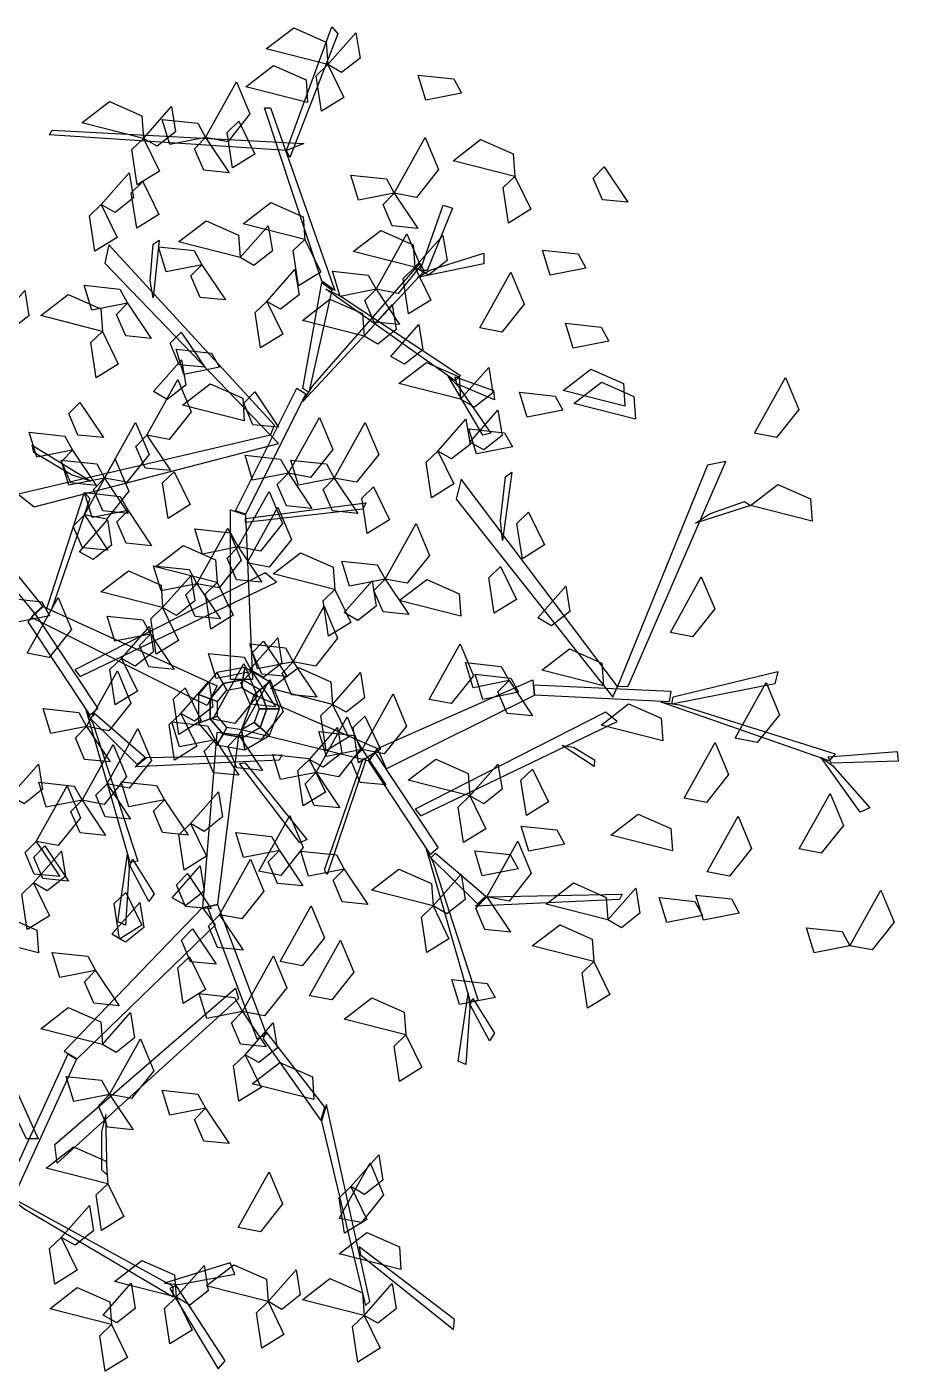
# Model space of a CAD drawing. Extents: x -1501 to 596, y -723 to -174.
# Drawn here: x -1253 to -897, y -723 to -174 of the extents above; entities that cross this region are included whole.
import ezdxf

# ---------------------------------------------------------------- set-up
doc = ezdxf.new("R2010")
doc.units = 0
doc.layers.get('0').update_dxf_attribs({"linetype": 'CONTINUOUS'})

msp = doc.modelspace()

# ---------------------------------------------------------------- linework, layer by layer
at = {"color": 0, "linetype": 'CONTINUOUS'}
for points in [[(-1129.72, -189.8, 487.76), (-1154.92, -183.39, 482.68), (-1143.67, -174.74, 480.48), (-1130.37, -180.59, 484.12)], [(-1146.55, -224.86, 576.62), (-1128.1, -174.39, 652.32), (-1125.63, -177.29, 647.97), (-1145.32, -227.76, 572.27)], [(-1129.72, -189.8, 487.76), (-1118.25, -176.8, 475.28), (-1116.59, -187.11, 476.17), (-1124.1, -193, 483.77)], [(-1137.99, -205.26, 569.11), (-1163.18, -198.85, 564.03), (-1151.93, -190.2, 561.82), (-1138.63, -196.06, 565.46)], [(-1129.72, -189.8, 462.56), (-1123.21, -203.19, 457.43), (-1132.29, -208.81, 475.7), (-1134.49, -194.36, 472.89)], [(-1179.66, -219.54, 452.48), (-1167.02, -196.83, 447.4), (-1161.54, -209.91, 445.2), (-1170.6, -221.27, 448.84)], [(-1075.1, -201.43, 574.15), (-1089.71, -204.3, 569.01), (-1092.82, -194.07, 587.29), (-1078.29, -195.65, 584.48)], [(-1205.02, -219.92, 487.76), (-1230.22, -213.51, 482.68), (-1218.97, -204.86, 480.48), (-1205.67, -210.72, 484.12)], [(-1205.02, -219.92, 487.76), (-1193.56, -206.92, 475.28), (-1191.89, -217.23, 476.17), (-1199.4, -223.13, 483.77)], [(-1132.2, -278.23, 496.57), (-1155.58, -207.46, 602.73), (-1153.12, -207.46, 602.73), (-1126.86, -282, 490.91)], [(-1179.66, -219.54, 386.96), (-1194.27, -222.42, 381.83), (-1197.38, -212.19, 400.1), (-1182.86, -213.76, 397.29)], [(-1166.13, -212.91, 518.71), (-1159.61, -226.3, 513.57), (-1168.7, -231.92, 531.85), (-1170.9, -217.48, 529.04)], [(-1146.55, -224.86, 576.62), (-1243.48, -218.48, 627.01), (-1242.38, -216.58, 628.66), (-1139.56, -222.04, 576.68)], [(-1205.02, -219.92, 487.76), (-1198.51, -233.31, 482.63), (-1207.59, -238.93, 500.9), (-1209.79, -224.49, 498.09)], [(-1179.66, -219.54, 427.28), (-1170.03, -233.95, 414.8), (-1180.43, -232.92, 415.69), (-1184.2, -224.15, 423.29)], [(-1102.63, -242.26, 427.28), (-1089.99, -219.54, 422.2), (-1084.51, -232.63, 420), (-1093.57, -243.99, 423.64)], [(-1053.39, -235.45, 569.11), (-1078.58, -229.04, 564.03), (-1067.34, -220.39, 561.82), (-1054.04, -226.24, 565.46)], [(-1222.28, -246.93, 603.13), (-1210.81, -233.93, 590.65), (-1209.15, -244.24, 591.55), (-1216.66, -250.14, 599.14)], [(-1102.63, -242.26, 427.28), (-1117.24, -245.13, 422.15), (-1120.35, -234.91, 440.42), (-1105.83, -236.48, 437.61)], [(-1053.39, -235.45, 594.31), (-1046.87, -248.84, 589.17), (-1055.96, -254.46, 607.45), (-1058.16, -240.01, 604.64)], [(-1016.83, -231.55, 483.43), (-1007.2, -245.96, 470.95), (-1017.6, -244.93, 471.84), (-1021.37, -236.16, 479.43)], [(-1205.24, -237.55, 567.85), (-1198.73, -250.93, 562.72), (-1207.81, -256.56, 580.99), (-1210.01, -242.11, 578.18)], [(-1139.1, -261.15, 578.48), (-1164.3, -254.75, 573.4), (-1153.05, -246.09, 571.2), (-1139.75, -251.95, 574.84)], [(-1102.63, -242.26, 427.28), (-1093, -256.67, 414.8), (-1103.4, -255.64, 415.69), (-1107.17, -246.87, 423.29)], [(-1222.28, -246.93, 542.65), (-1215.76, -260.32, 537.52), (-1224.85, -265.94, 555.79), (-1227.05, -251.49, 552.98)], [(-1092, -273.88, 453.98), (-1082.56, -247.22, 523.25), (-1078.87, -248.45, 520.06), (-1089.13, -273.88, 453.98)], [(-1165.52, -268.56, 487.76), (-1190.71, -262.15, 482.68), (-1179.47, -253.5, 480.48), (-1166.17, -259.35, 484.12)], [(-1165.52, -268.56, 563.36), (-1154.05, -255.56, 550.88), (-1152.39, -265.87, 551.77), (-1159.9, -271.76, 559.37)], [(-1094.17, -272.51, 512.96), (-1119.36, -266.1, 507.88), (-1108.12, -257.45, 505.68), (-1094.82, -263.31, 509.32)], [(-1202.34, -278.11, 452.7), (-1201.11, -263.08, 479.57), (-1198.65, -261.5, 482.4), (-1201.11, -284.97, 440.45)], [(-1139.1, -261.15, 512.96), (-1132.59, -274.54, 507.83), (-1141.67, -280.16, 526.1), (-1143.87, -265.72, 523.29)], [(-1110.04, -281.51, 427.28), (-1097.4, -258.8, 422.2), (-1091.92, -271.88, 420), (-1100.98, -283.24, 423.64)], [(-1094.17, -272.51, 487.76), (-1082.7, -259.51, 475.28), (-1081.04, -269.82, 476.17), (-1088.55, -275.71, 483.77)], [(-1151.48, -336.98, 388.35), (-1219.16, -263.39, 465.63), (-1220.8, -270.79, 457.87), (-1153.12, -341.01, 384.11)], [(-1181.16, -271.46, 623.39), (-1195.77, -274.33, 618.25), (-1198.88, -264.11, 636.53), (-1184.35, -265.68, 633.72)], [(-1088.05, -273.66, 453.31), (-1066.08, -266.72, 445.95), (-1066.08, -271.09, 441.36), (-1093.06, -276.73, 453.43)], [(-1024.33, -272.85, 508.63), (-1038.94, -275.72, 503.49), (-1042.05, -265.5, 521.77), (-1027.52, -267.07, 518.96)], [(-1181.16, -271.46, 623.39), (-1171.53, -285.87, 610.91), (-1181.92, -284.84, 611.8), (-1185.7, -276.07, 619.4)], [(-1154.63, -286.43, 648.49), (-1143.16, -273.43, 636.01), (-1141.5, -283.75, 636.91), (-1149.01, -289.64, 644.5)], [(-1135.89, -320.85, 405.29), (-1092, -270.79, 457.87), (-1090.36, -274.15, 454.34), (-1139.99, -327.24, 398.58)], [(-1110.04, -281.51, 386.96), (-1124.65, -284.39, 381.83), (-1127.76, -274.16, 400.1), (-1113.23, -275.74, 397.29)], [(-1094.17, -272.51, 553.28), (-1087.65, -285.9, 548.15), (-1096.74, -291.52, 566.42), (-1098.94, -277.07, 563.61)], [(-1139.99, -321.96, 404.38), (-1132.2, -278.67, 497.12), (-1128.1, -281.73, 490.57), (-1137.53, -323.61, 400.85)], [(-1067.69, -297.22, 559.03), (-1055.05, -274.51, 553.95), (-1049.57, -287.59, 551.74), (-1058.63, -298.95, 555.38)], [(-1265.02, -294.98, 578.48), (-1253.55, -281.98, 566), (-1251.89, -292.29, 566.89), (-1259.4, -298.18, 574.49)], [(-1221.81, -298.68, 578.48), (-1247, -292.27, 573.4), (-1235.76, -283.62, 571.2), (-1222.46, -289.48, 574.84)], [(-1211.51, -287.19, 427.28), (-1226.12, -290.06, 422.15), (-1229.23, -279.84, 440.42), (-1214.71, -281.41, 437.61)], [(-1124.67, -284.19, 496.57), (-1075.52, -316.66, 566.8), (-1077.66, -318.92, 562.08), (-1130.56, -281.5, 487.61)], [(-1110.04, -281.51, 427.28), (-1100.41, -295.93, 414.8), (-1110.81, -294.89, 415.69), (-1114.58, -286.13, 423.29)], [(-1211.51, -287.19, 427.28), (-1201.88, -301.6, 414.8), (-1212.28, -300.57, 415.69), (-1216.05, -291.8, 423.29)], [(-1154.63, -286.43, 648.49), (-1148.11, -299.82, 643.36), (-1157.2, -305.44, 661.63), (-1159.4, -291, 658.82)], [(-1114.91, -300.65, 487.76), (-1140.1, -294.25, 482.68), (-1128.86, -285.6, 480.48), (-1115.56, -291.45, 484.12)], [(-1114.91, -300.65, 512.96), (-1103.44, -287.66, 500.48), (-1101.78, -297.97, 501.37), (-1109.29, -303.86, 508.97)], [(-1104.02, -308.9, 542.65), (-1092.55, -295.9, 530.17), (-1090.89, -306.21, 531.07), (-1098.4, -312.11, 538.66)], [(-1014.94, -302.72, 483.43), (-1029.55, -305.59, 478.29), (-1032.67, -295.37, 496.57), (-1018.14, -296.94, 493.76)], [(-1221.81, -298.68, 578.48), (-1215.3, -312.07, 573.35), (-1224.38, -317.69, 591.62), (-1226.58, -303.25, 588.81)], [(-1189.65, -298.95, 483.43), (-1180.03, -313.36, 470.95), (-1190.42, -312.33, 471.84), (-1194.19, -303.56, 479.43)], [(-1173.98, -313.36, 518), (-1188.59, -316.24, 512.87), (-1191.71, -306.01, 531.14), (-1177.18, -307.59, 528.33)], [(-1200.91, -323.28, 285.65), (-1189.44, -310.29, 273.17), (-1187.78, -320.6, 274.06), (-1195.29, -326.49, 281.65)], [(-1075.51, -326.39, 651.84), (-1100.7, -319.99, 646.76), (-1089.45, -311.34, 644.56), (-1076.15, -317.19, 648.2)], [(-1076.44, -320.99, 561.27), (-1063.15, -340.22, 556.86), (-1066.47, -341.09, 550.73), (-1080.6, -316.9, 560.2)], [(-1077.77, -317.25, 561.84), (-1062.02, -322.87, 639.1), (-1061.7, -326.61, 635.53), (-1077.04, -320.03, 561.84)], [(-1075.51, -326.39, 651.84), (-1064.04, -313.4, 639.36), (-1062.38, -323.71, 640.25), (-1069.89, -329.6, 647.85)], [(-1008.37, -329.2, 543.91), (-1033.56, -322.8, 538.83), (-1022.32, -314.14, 536.62), (-1009.02, -320, 540.26)], [(-955.49, -340.26, 606.74), (-942.85, -317.55, 601.66), (-937.37, -330.63, 599.45), (-946.43, -341.99, 603.09)], [(-1203.63, -341.08, 623.39), (-1190.99, -318.37, 618.31), (-1185.5, -331.46, 616.1), (-1194.56, -342.81, 619.75)], [(-1163.85, -335.16, 569.11), (-1189.05, -328.76, 564.03), (-1177.8, -320.1, 561.82), (-1164.5, -325.96, 565.46)], [(-1167.47, -371.93, 351.64), (-1142.45, -321.86, 404.23), (-1138.76, -324.21, 401.76), (-1163.37, -373.27, 350.23)], [(-1159.53, -323.39, 483.43), (-1149.9, -337.8, 470.95), (-1160.3, -336.77, 471.84), (-1164.07, -328, 479.43)], [(-1033.71, -330.87, 508.63), (-1048.32, -333.74, 503.49), (-1051.43, -323.52, 521.77), (-1036.9, -325.09, 518.96)], [(-1004.06, -334.48, 563.36), (-1029.25, -328.07, 558.28), (-1018, -319.42, 556.08), (-1004.7, -325.28, 559.72)], [(-1231.03, -327.65, 355.89), (-1221.4, -342.06, 343.41), (-1231.8, -341.03, 344.3), (-1235.57, -332.26, 351.9)], [(-1145.84, -356.57, 427.28), (-1133.2, -333.86, 422.2), (-1127.72, -346.94, 420), (-1136.78, -358.3, 423.64)], [(-1084.79, -347.56, 512.96), (-1073.32, -334.57, 500.48), (-1071.66, -344.88, 501.37), (-1079.17, -350.77, 508.97)], [(-1071.7, -343.86, 462.56), (-1060.24, -330.86, 450.08), (-1058.57, -341.18, 450.97), (-1066.08, -347.07, 458.57)], [(-1233.98, -347.19, 492.8), (-1248.59, -350.06, 487.67), (-1251.7, -339.84, 505.94), (-1237.17, -341.41, 503.13)], [(-1220.89, -358.55, 452.48), (-1208.25, -335.83, 447.4), (-1202.77, -348.92, 445.2), (-1211.83, -360.27, 448.84)], [(-1127.08, -358.55, 452.48), (-1114.44, -335.83, 447.4), (-1108.95, -348.92, 445.2), (-1118.01, -360.27, 448.84)], [(-1054.36, -345.86, 483.43), (-1068.97, -348.73, 478.29), (-1072.08, -338.51, 496.57), (-1057.55, -340.08, 493.76)], [(-1153.12, -341.01, 384.11), (-1256.2, -365.14, 441.06), (-1249.62, -370.26, 435.34), (-1149.86, -344.47, 380.99)], [(-1234.38, -357.25, 432.16), (-1249.85, -348.14, 454.7), (-1250.44, -345.09, 457.07), (-1226.52, -359.8, 421.88)], [(-1203.63, -341.08, 623.39), (-1194, -355.5, 610.91), (-1204.39, -354.46, 611.8), (-1208.16, -345.7, 619.4)], [(-1233.98, -347.19, 452.48), (-1224.35, -361.6, 440), (-1234.74, -360.57, 440.89), (-1238.52, -351.8, 448.49)], [(-1229.18, -373.6, 572.27), (-1216.54, -350.88, 567.19), (-1211.05, -363.97, 564.98), (-1220.12, -375.33, 568.63)], [(-1145.84, -356.57, 502.88), (-1160.45, -359.44, 497.75), (-1163.56, -349.22, 516.02), (-1149.03, -350.79, 513.21)], [(-1084.79, -347.56, 512.96), (-1078.27, -360.95, 507.83), (-1087.36, -366.58, 526.1), (-1089.56, -352.13, 523.29)], [(-1220.89, -358.55, 452.48), (-1235.5, -361.42, 447.35), (-1238.61, -351.19, 465.62), (-1224.09, -352.77, 462.81)], [(-1192.44, -355.99, 651.84), (-1185.92, -369.38, 646.71), (-1195.01, -375, 664.98), (-1197.21, -360.56, 662.17)], [(-1145.84, -356.57, 427.28), (-1136.21, -370.98, 414.8), (-1146.6, -369.95, 415.69), (-1150.38, -361.18, 423.29)], [(-1127.08, -358.55, 427.28), (-1141.69, -361.42, 422.15), (-1144.8, -351.19, 440.42), (-1130.27, -352.77, 437.61)], [(-1059.18, -375.82, 611.89), (-1057.11, -357.99, 634.44), (-1054.56, -356.22, 636.81), (-1058.34, -384.04, 601.61)], [(-1007.12, -443.45, 568.08), (-967.19, -351.79, 645.37), (-974.61, -353.28, 637.61), (-1011.48, -443.58, 563.85)], [(-1220.89, -358.55, 427.28), (-1211.26, -372.96, 414.8), (-1221.66, -371.93, 415.69), (-1225.43, -363.16, 423.29)], [(-1127.08, -358.55, 427.28), (-1117.45, -372.96, 414.8), (-1127.84, -371.93, 415.69), (-1131.61, -363.16, 423.29)], [(-1011.48, -443.58, 563.85), (-1075.22, -359.05, 620.79), (-1077.25, -367.14, 615.07), (-1013.33, -447.96, 560.73)], [(-931.97, -376.19, 667.22), (-957.16, -369.79, 662.14), (-945.92, -361.14, 659.93), (-932.62, -366.99, 663.57)], [(-1249.44, -413.88, 258.9), (-1287.79, -366.73, 297.65), (-1283.81, -364.59, 295.83), (-1246.27, -410.87, 257.86)], [(-1244.47, -411.77, 255.74), (-1229.07, -364.44, 263.51), (-1226.92, -366.9, 260.33), (-1242.67, -412.68, 253.63)], [(-1211.35, -371.79, 250.37), (-1225.96, -374.67, 245.23), (-1229.07, -364.44, 263.51), (-1214.54, -366.02, 260.7)], [(-1166.33, -386.69, 518), (-1153.69, -363.98, 512.92), (-1148.21, -377.06, 510.72), (-1157.27, -388.42, 514.36)], [(-1111.06, -362.19, 651.84), (-1104.54, -375.58, 646.71), (-1113.63, -381.21, 664.98), (-1115.83, -366.76, 662.17)], [(-1211.35, -371.79, 250.37), (-1201.72, -386.21, 237.89), (-1212.11, -385.17, 238.78), (-1215.89, -376.41, 246.37)], [(-1169.52, -440.85, 248.86), (-1169.52, -371.53, 352.84), (-1163.37, -373.56, 349.8), (-1160.5, -440.85, 248.86)], [(-1163.37, -375.01, 347.62), (-1114.15, -368.63, 357.19), (-1115.38, -371.24, 353.28), (-1163.37, -376.75, 345.01)], [(-1162.73, -393.2, 517.55), (-1150.09, -370.49, 512.47), (-1144.6, -383.57, 510.26), (-1153.67, -394.93, 513.91)], [(-1047.71, -372.48, 569.11), (-1041.2, -385.86, 563.97), (-1050.28, -391.49, 582.25), (-1052.48, -377.04, 579.44)], [(-973.85, -373.13, 632.44), (-959.61, -368.18, 659.31), (-957.16, -369.79, 662.14), (-979.62, -377.02, 620.19)], [(-1229.18, -373.6, 587.39), (-1219.55, -388.01, 574.91), (-1229.94, -386.98, 575.8), (-1233.72, -378.21, 583.39)], [(-1231.22, -388.61, 651.84), (-1219.75, -375.62, 639.36), (-1218.09, -385.93, 640.25), (-1225.6, -391.82, 647.85)], [(-1106.34, -399.78, 452.48), (-1093.7, -377.06, 447.4), (-1088.21, -390.15, 445.2), (-1097.28, -401.51, 448.84)], [(-1166.33, -386.69, 346.64), (-1180.94, -389.56, 341.51), (-1184.05, -379.34, 359.78), (-1169.53, -380.91, 356.97)], [(-1183.2, -401.67, 225.17), (-1170.56, -378.95, 220.09), (-1165.08, -392.04, 217.88), (-1174.14, -403.4, 221.53)], [(-1174.93, -401.2, 651.84), (-1200.12, -394.8, 646.76), (-1188.88, -386.15, 644.56), (-1175.58, -392, 648.2)], [(-1166.33, -386.69, 346.64), (-1156.7, -401.1, 334.16), (-1167.1, -400.07, 335.05), (-1170.87, -391.3, 342.65)], [(-1126.9, -404.1, 582.35), (-1152.09, -397.69, 577.27), (-1140.84, -389.04, 575.06), (-1127.55, -394.89, 578.71)], [(-1183.2, -401.67, 225.17), (-1197.81, -404.54, 220.03), (-1200.92, -394.32, 238.31), (-1186.4, -395.89, 235.5)], [(-1106.34, -399.78, 321.44), (-1120.95, -402.65, 316.31), (-1124.06, -392.43, 334.58), (-1109.53, -394, 331.77)], [(-1059.25, -394.72, 582.35), (-1052.73, -408.1, 577.21), (-1061.82, -413.73, 595.49), (-1064.02, -399.28, 592.68)], [(-1230.83, -439.6, 307.92), (-1150.65, -401.06, 411.15), (-1155.29, -397.21, 400.78), (-1233.06, -436.82, 302.27)], [(-1197.21, -411.43, 310.85), (-1222.4, -405.02, 305.77), (-1211.15, -396.37, 303.56), (-1197.86, -402.22, 307.21)], [(-1197.21, -411.43, 310.85), (-1185.74, -398.43, 298.37), (-1184.08, -408.74, 299.26), (-1191.59, -414.63, 306.85)], [(-1123.1, -413.48, 543.91), (-1111.63, -400.48, 531.43), (-1109.97, -410.8, 532.32), (-1117.48, -416.69, 539.91)], [(-1106.34, -399.78, 402.08), (-1096.71, -414.19, 389.6), (-1107.1, -413.16, 390.49), (-1110.88, -404.39, 398.09)], [(-1075.41, -414.97, 487.76), (-1100.6, -408.56, 482.68), (-1089.35, -399.91, 480.48), (-1076.06, -405.76, 484.12)], [(-989.82, -421.57, 623.39), (-977.18, -398.86, 618.31), (-971.7, -411.94, 616.1), (-980.76, -423.3, 619.75)], [(-1183.2, -401.67, 250.37), (-1173.57, -416.08, 237.89), (-1183.97, -415.05, 238.78), (-1187.74, -406.28, 246.37)], [(-1174.93, -401.2, 651.84), (-1168.41, -414.59, 646.71), (-1177.5, -420.21, 664.98), (-1179.7, -405.77, 662.17)], [(-1126.9, -404.1, 531.95), (-1120.38, -417.49, 526.81), (-1129.47, -423.11, 545.09), (-1131.66, -408.66, 542.28)], [(-1044.01, -415.68, 569.11), (-1032.54, -402.68, 556.63), (-1030.88, -413, 557.52), (-1038.39, -418.89, 565.11)], [(-1243.36, -414.84, 402.08), (-1257.97, -417.71, 396.95), (-1261.08, -407.49, 415.22), (-1246.55, -409.06, 412.41)], [(-1252.58, -430.06, 225.17), (-1239.94, -407.35, 220.09), (-1234.46, -420.43, 217.88), (-1243.52, -431.79, 221.53)], [(-1179, -451.39, 175.63), (-1250.83, -415.47, 259.98), (-1245.97, -411.02, 257.51), (-1174.96, -443.32, 175.63)], [(-1197.21, -411.43, 310.85), (-1190.69, -424.81, 305.71), (-1199.78, -430.44, 323.99), (-1201.98, -415.99, 321.18)], [(-1143.86, -433.6, 427.28), (-1131.22, -410.89, 422.2), (-1125.74, -423.97, 420), (-1134.8, -435.33, 423.64)], [(-1249.44, -413.88, 258.9), (-1223.63, -452.65, 329.13), (-1226.81, -455.28, 325.83), (-1252.06, -417.2, 257.02)], [(-1202.13, -422.24, 452.48), (-1216.74, -425.12, 447.35), (-1219.85, -414.89, 465.62), (-1205.32, -416.47, 462.81)], [(-1214, -432.17, 310.85), (-1202.53, -419.17, 298.37), (-1200.87, -429.48, 299.26), (-1208.38, -435.37, 306.85)], [(-1202.13, -422.24, 427.28), (-1192.5, -436.66, 414.8), (-1202.89, -435.62, 415.69), (-1206.67, -426.86, 423.29)], [(-1161.6, -436.76, 651.84), (-1150.13, -423.76, 639.36), (-1148.47, -434.07, 640.25), (-1155.98, -439.96, 647.85)], [(-1143.86, -433.6, 346.64), (-1158.47, -436.47, 341.51), (-1161.58, -426.25, 359.78), (-1147.06, -427.82, 356.97)], [(-1155.98, -425.18, 355.89), (-1146.35, -439.59, 343.41), (-1156.74, -438.56, 344.3), (-1160.52, -429.79, 351.9)], [(-1088.36, -448.9, 508.63), (-1075.72, -426.19, 503.55), (-1070.23, -439.28, 501.34), (-1079.29, -450.63, 504.98)], [(-1214, -432.17, 310.85), (-1207.48, -445.55, 305.71), (-1216.57, -451.18, 323.99), (-1218.76, -436.73, 321.18)], [(-1160.74, -437.47, 250.37), (-1175.35, -440.34, 245.23), (-1178.46, -430.12, 263.51), (-1163.93, -431.69, 260.7)], [(-1017.14, -443.36, 487.76), (-1042.33, -436.96, 482.68), (-1031.09, -428.3, 480.48), (-1017.79, -434.16, 484.12)], [(-1228.3, -460.02, 452.48), (-1215.66, -437.31, 447.4), (-1210.18, -450.39, 445.2), (-1219.24, -461.75, 448.84)], [(-1172.53, -442.36, 72), (-1175.07, -437.96), (-1182.57, -446.89), (-1177.8, -448.63, 72)], [(-1176.72, -457.03, 355.89), (-1164.08, -434.31, 350.81), (-1158.59, -447.4, 348.61), (-1167.65, -458.75, 352.25)], [(-1164.47, -440.93, 72), (-1163.59, -435.93), (-1175.07, -437.96), (-1172.53, -442.36, 72)], [(-1160.74, -437.47, 250.37), (-1151.11, -451.88, 237.89), (-1161.5, -450.85, 238.78), (-1165.28, -442.08, 246.37)], [(-1157.38, -445.03, 72), (-1153.49, -441.76), (-1163.59, -435.93), (-1164.47, -440.93, 72)], [(-1127.83, -450.93, 310.85), (-1153.02, -444.52, 305.77), (-1141.78, -435.87, 303.56), (-1128.48, -441.73, 307.21)], [(-1143.86, -433.6, 427.28), (-1134.23, -448.01, 414.8), (-1144.63, -446.98, 415.69), (-1148.4, -438.21, 423.29)], [(-1127.83, -450.93, 310.85), (-1116.36, -437.93, 298.37), (-1114.7, -448.25, 299.26), (-1122.21, -454.14, 306.85)], [(-1055.73, -441.26, 452.48), (-1070.34, -444.13, 447.35), (-1073.45, -433.91, 465.62), (-1058.92, -435.48, 462.81)], [(-1051.79, -446.02, 623.39), (-1066.4, -448.89, 618.25), (-1069.51, -438.67, 636.53), (-1054.98, -440.24, 633.72)], [(-988.74, -447.88, 584.11), (-946, -437.5, 676.85), (-947.14, -442.49, 670.3), (-989.25, -450.8, 580.59)], [(-1188.01, -444.16, 651.84), (-1181.5, -457.55, 646.71), (-1190.58, -463.17, 664.98), (-1192.78, -448.73, 662.17)], [(-1189.8, -454.63, 285.65), (-1178.33, -441.64, 273.17), (-1176.67, -451.95, 274.06), (-1184.18, -457.84, 281.65)], [(-1170.93, -445.13, 288), (-1172.53, -442.36, 72), (-1177.8, -448.63, 72), (-1174.79, -449.72, 288)], [(-1165.03, -444.09, 288), (-1164.47, -440.93, 72), (-1172.53, -442.36, 72), (-1170.93, -445.13, 288)], [(-1166.07, -463.5, 225.14), (-1153.43, -440.79, 220.06), (-1147.95, -453.87, 217.85), (-1157.01, -465.23, 221.5)], [(-1159.84, -447.09, 288), (-1157.38, -445.03, 72), (-1164.47, -440.93, 72), (-1165.03, -444.09, 288)], [(-1154.58, -452.72, 72), (-1149.51, -452.72), (-1153.49, -441.76), (-1157.38, -445.03, 72)], [(-1109.42, -468.94, 428.59), (-1046.02, -440.91, 532.58), (-1045.39, -447.36, 529.53), (-1105.77, -477.2, 428.59)], [(-1055.73, -441.26, 502.88), (-1046.1, -455.67, 490.4), (-1056.49, -454.64, 491.29), (-1060.26, -445.87, 498.89)], [(-1045.55, -442.95, 531.38), (-989.65, -445.59, 583.96), (-990.3, -449.92, 581.49), (-1045.12, -447.24, 529.97)], [(-963.4, -464.78, 623.39), (-950.76, -442.07, 618.31), (-945.28, -455.15, 616.1), (-954.34, -466.51, 619.75)], [(-1177.8, -448.63, 72), (-1182.57, -446.89), (-1182.57, -458.55), (-1177.8, -456.81, 72)], [(-1174.79, -449.72, 288), (-1177.8, -448.63, 72), (-1177.8, -456.81, 72), (-1174.79, -455.72, 288)], [(-1159.84, -447.09, 288), (-1109.42, -468.94, 428.59), (-1113.23, -473.99, 424.86), (-1165.03, -461.35, 288)], [(-1157.79, -452.72, 288), (-1154.58, -452.72, 72), (-1157.38, -445.03, 72), (-1159.84, -447.09, 288)], [(-1115.72, -469.4, 346.64), (-1103.08, -446.69, 341.56), (-1097.59, -459.77, 339.36), (-1106.66, -471.13, 343)], [(-1228.3, -460.02, 321.44), (-1242.91, -462.89, 316.31), (-1246.02, -452.67, 334.58), (-1231.49, -454.24, 331.77)], [(-1225.56, -458.97, 330.55), (-1207.38, -515, 400.78), (-1210.46, -515.44, 396.06), (-1228.48, -453.19, 321.59)], [(-1224.74, -454.85, 329.24), (-1204.28, -472.42, 435.63), (-1207.61, -475.43, 428.11), (-1226.63, -456.7, 325.19)], [(-1189.8, -454.63, 310.85), (-1183.28, -468.02, 305.71), (-1192.37, -473.65, 323.99), (-1194.57, -459.2, 321.18)], [(-1159.84, -458.35, 288), (-1157.38, -460.41, 72), (-1154.58, -452.72, 72), (-1157.79, -452.72, 288)], [(-1157.38, -460.41, 72), (-1153.49, -463.67), (-1149.51, -452.72), (-1154.58, -452.72, 72)], [(-1127.83, -450.93, 310.85), (-1121.32, -464.32, 305.71), (-1130.4, -469.94, 323.99), (-1132.6, -455.5, 321.18)], [(-1091.81, -496.47, 476.3), (-1011.62, -457.93, 579.53), (-1016.26, -454.08, 569.16), (-1094.04, -493.69, 470.65)], [(-992.95, -465.83, 578.48), (-1018.14, -459.42, 573.4), (-1006.89, -450.77, 571.2), (-993.59, -456.63, 574.84)], [(-986.07, -451.18, 585.02), (-922.53, -471.08, 637.61), (-924.94, -473.94, 634.08), (-993.57, -450.01, 578.32)], [(-1228.3, -460.02, 402.08), (-1218.67, -474.43, 389.6), (-1229.06, -473.4, 390.49), (-1232.84, -464.63, 398.09)], [(-1219.92, -483.44, 355.89), (-1207.28, -460.73, 350.81), (-1201.8, -473.81, 348.61), (-1210.86, -485.17, 352.25)], [(-1175.71, -465.45, 427.28), (-1190.32, -468.32, 422.15), (-1193.43, -458.1, 440.42), (-1178.91, -459.67, 437.61)], [(-1177.8, -456.81, 72), (-1182.57, -458.55), (-1175.07, -467.48), (-1172.53, -463.08, 72)], [(-1174.79, -455.72, 288), (-1177.8, -456.81, 72), (-1172.53, -463.08, 72), (-1170.93, -460.31, 288)], [(-1170.93, -460.31, 288), (-1172.53, -463.08, 72), (-1164.47, -464.5, 72), (-1165.03, -461.35, 288)], [(-1165.03, -461.35, 288), (-1164.47, -464.5, 72), (-1157.38, -460.41, 72), (-1159.84, -458.35, 288)], [(-1164.47, -464.5, 72), (-1163.59, -469.5), (-1153.49, -463.67), (-1157.38, -460.41, 72)], [(-1137.21, -473.4, 285.65), (-1125.75, -460.4, 273.17), (-1124.08, -470.71, 274.06), (-1131.59, -476.6, 281.65)], [(-1134.48, -478.78, 427.28), (-1121.84, -456.07, 422.2), (-1116.36, -469.16, 420), (-1125.42, -480.51, 423.64)], [(-1114.68, -455.77, 603.23), (-1108.16, -469.16, 598.09), (-1117.25, -474.79, 616.37), (-1119.44, -460.34, 613.56)], [(-1175.03, -462.47, 225.61), (-1180.89, -533.83, 326.06), (-1174.61, -532.45, 322.79), (-1166.07, -463.5, 225.14)], [(-1175.71, -465.45, 427.28), (-1166.08, -479.86, 414.8), (-1176.48, -478.83, 415.69), (-1180.25, -470.06, 423.29)], [(-1172.53, -463.08, 72), (-1175.07, -467.48), (-1163.59, -469.5), (-1164.47, -464.5, 72)], [(-1166.07, -463.5, 199.94), (-1156.44, -477.91, 187.46), (-1166.84, -476.88, 188.35), (-1170.61, -468.11, 195.94)], [(-1115.72, -469.4, 427.28), (-1130.33, -472.27, 422.15), (-1133.44, -462.05, 440.42), (-1118.91, -463.62, 437.61)], [(-1230.11, -490.06, 250.37), (-1217.47, -467.34, 245.29), (-1211.99, -480.43, 243.08), (-1221.05, -491.79, 246.73)], [(-1203.81, -472.63, 435.26), (-1148.58, -471.49, 565.28), (-1149.58, -473.74, 565.28), (-1208.4, -476.43, 428.34)], [(-1134.48, -478.78, 427.28), (-1149.09, -481.66, 422.15), (-1152.2, -471.43, 440.42), (-1137.68, -473.01, 437.61)], [(-1115.72, -469.4, 427.28), (-1106.09, -483.81, 414.8), (-1116.48, -482.78, 415.69), (-1120.26, -474.01, 423.29)], [(-1110.41, -470.75, 427.28), (-1084.61, -509.52, 497.51), (-1087.79, -512.15, 494.21), (-1113.04, -474.07, 425.4)], [(-1029.38, -468.46, 561.32), (-1020.85, -473.59, 593.11), (-1020.89, -476.26, 596.45), (-1034, -467.77, 546.82)], [(-984.14, -489.22, 623.39), (-971.5, -466.51, 618.31), (-966.02, -479.59, 616.1), (-975.08, -490.95, 619.75)], [(-925.37, -472.33, 633.72), (-897.17, -470.18, 702.99), (-896.8, -474.06, 699.79), (-924.21, -474.96, 633.72)], [(-1259.34, -488.3, 462.56), (-1247.87, -475.3, 450.08), (-1246.21, -485.61, 450.97), (-1253.72, -491.5, 458.57)], [(-1163.49, -474.77, 533.31), (-1138.32, -506.08, 626.03), (-1141.19, -507.5, 620.7), (-1165.86, -475.06, 527.98)], [(-1137.21, -473.4, 285.65), (-1130.7, -486.79, 280.51), (-1139.78, -492.41, 298.79), (-1141.98, -477.96, 295.98)], [(-1114.16, -473.58, 341.56), (-1129.95, -520.42, 353.28), (-1131.14, -518.54, 348.49), (-1115.29, -473.08, 338.36)], [(-1071.7, -488.3, 487.76), (-1096.9, -481.89, 482.68), (-1085.65, -473.24, 480.48), (-1072.35, -479.09, 484.12)], [(-1071.7, -488.3, 487.76), (-1060.24, -475.3, 475.28), (-1058.57, -485.61, 476.17), (-1066.08, -491.5, 483.77)], [(-1046.07, -477.32, 708.97), (-1039.55, -490.7, 703.84), (-1048.64, -496.33, 722.11), (-1050.84, -481.88, 719.3)], [(-923.57, -475.86, 633.04), (-908.34, -493.15, 625.69), (-912.33, -494.92, 621.1), (-928.39, -472.52, 633.17)], [(-1230.11, -490.06, 577.97), (-1244.72, -492.93, 572.83), (-1247.83, -482.71, 591.11), (-1233.31, -484.28, 588.3)], [(-1196.45, -489.89, 427.28), (-1211.06, -492.77, 422.15), (-1214.17, -482.54, 440.42), (-1199.65, -484.12, 437.61)], [(-1134.48, -478.78, 427.28), (-1124.85, -493.2, 414.8), (-1135.25, -492.16, 415.69), (-1139.02, -483.4, 423.29)], [(-1248.88, -506.85, 603.17), (-1236.24, -484.13, 598.09), (-1230.75, -497.22, 595.88), (-1239.81, -508.57, 599.53)], [(-1219.92, -483.44, 355.89), (-1210.29, -497.86, 343.41), (-1220.69, -496.82, 344.3), (-1224.46, -488.06, 351.9)], [(-1185.85, -499.57, 285.65), (-1174.38, -486.57, 273.17), (-1172.72, -496.88, 274.06), (-1180.23, -502.78, 281.65)], [(-1071.7, -488.3, 487.76), (-1065.19, -501.68, 482.63), (-1074.27, -507.31, 500.9), (-1076.47, -492.86, 498.09)], [(-937.23, -509.96, 623.39), (-924.59, -487.25, 618.31), (-919.11, -500.33, 616.1), (-928.17, -511.69, 619.75)], [(-1230.11, -490.06, 250.37), (-1220.48, -504.47, 237.89), (-1230.88, -503.44, 238.78), (-1234.65, -494.67, 246.37)], [(-1196.45, -489.89, 427.28), (-1186.82, -504.31, 414.8), (-1197.22, -503.27, 415.69), (-1200.99, -494.51, 423.29)], [(-1157.95, -519, 355.89), (-1145.31, -496.28, 350.81), (-1139.83, -509.37, 348.61), (-1148.89, -520.73, 352.25)], [(-989, -510.76, 563.36), (-1014.19, -504.36, 558.28), (-1002.94, -495.71, 556.08), (-989.64, -501.56, 559.72)], [(-974.76, -519.34, 623.39), (-962.12, -496.63, 618.31), (-956.64, -509.71, 616.1), (-965.7, -521.07, 619.75)], [(-1185.85, -499.57, 285.65), (-1179.33, -512.96, 280.51), (-1188.42, -518.58, 298.79), (-1190.62, -504.14, 295.98)], [(-1149.54, -510.63, 427.28), (-1164.15, -513.51, 422.15), (-1167.26, -503.28, 440.42), (-1152.74, -504.86, 437.61)], [(-1033.03, -507.99, 623.39), (-1047.64, -510.86, 618.25), (-1050.75, -500.64, 636.53), (-1036.22, -502.21, 633.72)], [(-1248.88, -506.85, 603.17), (-1239.25, -521.26, 590.69), (-1249.64, -520.23, 591.58), (-1253.41, -511.46, 599.17)], [(-1245.34, -508.66, 427.28), (-1235.71, -523.07, 414.8), (-1246.1, -522.04, 415.69), (-1249.87, -513.27, 423.29)], [(-1086.54, -515.84, 498.93), (-1068.36, -571.87, 569.16), (-1071.44, -572.31, 564.44), (-1089.46, -510.07, 489.97)], [(-1064.78, -529.5, 603.64), (-1052.14, -506.79, 598.56), (-1046.66, -519.87, 596.36), (-1055.72, -531.23, 600)], [(-1249.96, -523.85, 462.56), (-1238.49, -510.85, 450.08), (-1236.83, -521.16, 450.97), (-1244.34, -527.06, 458.57)], [(-1210.81, -517.81, 395.25), (-1212.4, -541.13, 390.84), (-1215.54, -539.74, 384.71), (-1211.5, -512.02, 394.18)], [(-1209.51, -514.06, 395.82), (-1200.7, -528.27, 473.08), (-1202.78, -531.39, 469.51), (-1210.67, -516.69, 395.82)], [(-1173.98, -536.8, 402.08), (-1161.35, -514.09, 397), (-1155.86, -527.18, 394.8), (-1164.92, -538.53, 398.44)], [(-1149.54, -510.63, 427.28), (-1139.91, -525.05, 414.8), (-1150.31, -524.01, 415.69), (-1154.08, -515.25, 423.29)], [(-1123.05, -518.14, 628.84), (-1137.66, -521.02, 623.71), (-1140.77, -510.79, 641.98), (-1126.24, -512.37, 639.17)], [(-1085.71, -511.72, 497.62), (-1065.26, -529.29, 604.01), (-1068.59, -532.31, 596.49), (-1087.61, -513.58, 493.57)], [(-1052.02, -518.04, 518), (-1066.63, -520.91, 512.87), (-1069.74, -510.69, 531.14), (-1055.22, -512.26, 528.33)], [(-1193.34, -529.88, 638.92), (-1181.88, -516.88, 626.44), (-1180.21, -527.19, 627.34), (-1187.72, -533.09, 634.93)], [(-1187.07, -520.02, 427.28), (-1177.44, -534.43, 414.8), (-1187.83, -533.4, 415.69), (-1191.61, -524.63, 423.29)], [(-1123.05, -518.14, 603.64), (-1113.42, -532.56, 591.16), (-1123.81, -531.52, 592.06), (-1127.59, -522.76, 599.65)], [(-1086.76, -533.23, 487.76), (-1111.96, -526.83, 482.68), (-1100.71, -518.17, 480.48), (-1087.41, -524.03, 484.12)], [(-1086.76, -533.23, 487.76), (-1075.3, -520.23, 475.28), (-1073.63, -530.55, 476.17), (-1081.14, -536.44, 483.77)], [(-1249.96, -523.85, 512.96), (-1243.44, -537.24, 507.83), (-1252.53, -542.86, 526.1), (-1254.73, -528.42, 523.29)], [(-1015.41, -538.91, 563.36), (-1040.61, -532.5, 558.28), (-1029.36, -523.85, 556.08), (-1016.06, -529.71, 559.72)], [(-1015.41, -538.91, 578.48), (-1003.95, -525.91, 566), (-1002.28, -536.22, 566.89), (-1009.79, -542.12, 574.49)], [(-916.49, -549.47, 623.39), (-903.86, -526.75, 618.31), (-898.37, -539.84, 616.1), (-907.43, -551.19, 619.75)], [(-1217.95, -544.75, 310.85), (-1206.48, -531.75, 298.37), (-1204.82, -542.07, 299.26), (-1212.33, -547.96, 306.85)], [(-1212.27, -527.71, 310.85), (-1205.75, -541.1, 305.71), (-1214.84, -546.73, 323.99), (-1217.04, -532.28, 321.18)], [(-1064.78, -529.5, 603.64), (-1009.56, -528.36, 733.66), (-1010.56, -530.61, 733.66), (-1069.38, -533.3, 596.72)], [(-1064.78, -529.5, 603.64), (-1055.15, -543.91, 591.16), (-1065.55, -542.88, 592.06), (-1069.32, -534.11, 599.65)], [(-976.64, -537.16, 628.84), (-991.25, -540.03, 623.71), (-994.37, -529.81, 641.98), (-979.84, -531.38, 639.17)], [(-961.68, -536.13, 598.19), (-976.29, -539.01, 593.05), (-979.4, -528.78, 611.33), (-964.87, -530.35, 608.52)], [(-1247.91, -552.35, 583.48), (-1273.1, -545.94, 578.4), (-1261.85, -537.29, 576.2), (-1248.55, -543.14, 579.84)], [(-1180.89, -533.83, 326.06), (-1237.38, -592.53, 407.87), (-1232.16, -595.6, 403.28), (-1175.66, -540.87, 322.83)], [(-1178.83, -533.65, 324.77), (-1158.69, -587.5, 373.52), (-1154.8, -585.52, 370.97), (-1174.63, -532.75, 323.21)], [(-1173.98, -536.8, 402.08), (-1164.36, -551.22, 389.6), (-1174.75, -550.18, 390.49), (-1178.52, -541.42, 398.09)], [(-1149.22, -555.92, 628.84), (-1136.58, -533.21, 623.76), (-1131.1, -546.29, 621.56), (-1140.16, -557.65, 625.2)], [(-1086.76, -533.23, 487.76), (-1080.25, -546.62, 482.63), (-1089.33, -552.24, 500.9), (-1091.53, -537.8, 498.09)], [(-1185.02, -542.59, 603.64), (-1175.39, -557, 591.16), (-1185.78, -555.97, 592.06), (-1189.56, -547.2, 599.65)], [(-1021.09, -555.95, 578.48), (-1046.28, -549.54, 573.4), (-1035.04, -540.89, 571.2), (-1021.74, -546.74, 574.84)], [(-916.49, -549.47, 623.39), (-931.1, -552.34, 618.25), (-934.22, -542.11, 636.53), (-919.69, -543.69, 633.72)], [(-1252.74, -628.33, 424.16), (-1292.83, -545.72, 521.59), (-1284.84, -546.89, 515.07), (-1248.03, -628.34, 420.89)], [(-1137.21, -569.86, 355.89), (-1124.58, -547.14, 350.81), (-1119.09, -560.23, 348.61), (-1128.15, -571.59, 352.25)], [(-1224.6, -559.52, 402.08), (-1239.21, -562.39, 396.95), (-1242.32, -552.17, 415.22), (-1227.79, -553.74, 412.41)], [(-1186.26, -553.97, 487.76), (-1179.74, -567.36, 482.63), (-1188.83, -572.98, 500.9), (-1191.03, -558.54, 498.09)], [(-1164.6, -576.31, 452.48), (-1151.96, -553.59, 447.4), (-1146.48, -566.68, 445.2), (-1155.54, -578.04, 448.84)], [(-1224.6, -559.52, 427.28), (-1214.97, -573.93, 414.8), (-1225.36, -572.9, 415.69), (-1229.14, -564.13, 423.29)], [(-1021.09, -555.95, 578.48), (-1014.58, -569.33, 573.35), (-1023.66, -574.96, 591.62), (-1025.86, -560.51, 588.81)], [(-1061.4, -570.63, 518), (-1076.01, -573.5, 512.87), (-1079.12, -563.28, 531.14), (-1064.6, -564.85, 528.33)], [(-1166.23, -571.06, 358.87), (-1240.32, -638.27, 435.99), (-1241.26, -630.56, 428.68), (-1167.48, -566.77, 354.93)], [(-1164.6, -576.31, 402.08), (-1179.21, -579.18, 396.95), (-1182.32, -568.96, 415.22), (-1167.8, -570.53, 412.41)], [(-1071.78, -574.68, 563.63), (-1073.38, -598, 559.22), (-1076.51, -596.61, 553.09), (-1072.48, -568.9, 562.56)], [(-1221.81, -589.77, 487.76), (-1247, -583.37, 482.68), (-1235.76, -574.71, 480.48), (-1222.46, -580.57, 484.12)], [(-1097.87, -585.82, 563.36), (-1123.07, -579.41, 558.28), (-1111.82, -570.76, 556.08), (-1098.52, -576.62, 559.72)], [(-1070.48, -570.94, 564.2), (-1061.68, -585.15, 641.46), (-1063.75, -588.26, 637.89), (-1071.65, -573.56, 564.2)], [(-1221.81, -589.77, 578.48), (-1210.34, -576.77, 566), (-1208.68, -587.09, 566.89), (-1216.19, -592.98, 574.49)], [(-1164.6, -576.31, 528.08), (-1154.97, -590.72, 515.6), (-1165.37, -589.69, 516.49), (-1169.14, -580.92, 524.09)], [(-1163.49, -593.96, 487.76), (-1152.02, -580.96, 475.28), (-1150.36, -591.28, 476.17), (-1157.87, -597.17, 483.77)], [(-1156.14, -587.44, 373.65), (-1132.62, -620.77, 469.61), (-1130.93, -615.33, 464.25), (-1155.05, -584.34, 370.84)], [(-1097.87, -585.82, 578.48), (-1091.36, -599.21, 573.35), (-1100.44, -604.83, 591.62), (-1102.64, -590.39, 588.81)], [(-1218.92, -610.13, 427.28), (-1206.28, -587.42, 422.2), (-1200.79, -600.5, 420), (-1209.86, -611.86, 423.64)], [(-1235.87, -593.67, 406.1), (-1262.16, -651.17, 434.71), (-1258.1, -652.27, 431.63), (-1232.39, -595.85, 403.62)], [(-1163.49, -593.96, 487.76), (-1156.98, -607.35, 482.63), (-1166.06, -612.97, 500.9), (-1168.26, -598.53, 498.09)], [(-1135.4, -612.24, 487.76), (-1160.59, -605.83, 482.68), (-1149.35, -597.18, 480.48), (-1136.05, -603.04, 484.12)], [(-1218.92, -610.13, 427.28), (-1233.53, -613.01, 422.15), (-1236.64, -602.78, 440.42), (-1222.11, -604.36, 437.61)], [(-1179.66, -615.81, 502.88), (-1194.27, -618.68, 497.75), (-1197.38, -608.46, 516.02), (-1182.86, -610.03, 513.21)], [(-1218.92, -610.13, 427.28), (-1209.29, -624.55, 414.8), (-1219.68, -623.51, 415.69), (-1223.46, -614.75, 423.29)], [(-1132.26, -621.06, 469.1), (-1114.35, -696.37, 570.52), (-1112.58, -694.74, 571.27), (-1130.27, -614.33, 464.94)], [(-1222.19, -625.27, 422.92), (-1222.15, -640.99, 448.95), (-1219.83, -642.91, 451.57), (-1220.43, -618.3, 410.95)], [(-1179.66, -615.81, 427.28), (-1170.03, -630.22, 414.8), (-1180.43, -629.19, 415.69), (-1184.2, -620.42, 423.29)], [(-1219.62, -646.62, 407.12), (-1244.82, -640.21, 402.04), (-1233.57, -631.56, 399.84), (-1220.27, -637.42, 403.48)], [(-1120.34, -647.79, 487.76), (-1108.87, -634.79, 475.28), (-1107.21, -645.11, 476.17), (-1114.72, -651, 483.77)], [(-1166.33, -664.45, 518), (-1153.69, -641.74, 512.92), (-1148.21, -654.82, 510.72), (-1157.27, -666.18, 514.36)], [(-1125.1, -660.75, 427.28), (-1112.46, -638.03, 422.2), (-1106.98, -651.12, 420), (-1116.04, -662.48, 423.64)], [(-1219.62, -646.62, 578.48), (-1213.11, -660.01, 573.35), (-1222.19, -665.63, 591.62), (-1224.39, -651.18, 588.81)], [(-1253.86, -656.78, 433.25), (-1192.96, -692.76, 471.74), (-1192.89, -688.5, 470), (-1260.27, -651.58, 428.62)], [(-1120.34, -647.79, 487.76), (-1113.82, -661.18, 482.63), (-1122.91, -666.8, 500.9), (-1125.11, -652.36, 498.09)], [(-1238.6, -668.53, 512.96), (-1227.13, -655.53, 500.48), (-1225.47, -665.85, 501.37), (-1232.98, -671.74, 508.97)], [(-1238.6, -668.53, 462.56), (-1232.08, -681.92, 457.43), (-1241.17, -687.54, 475.7), (-1243.37, -673.1, 472.89)], [(-1099.85, -681.62, 487.76), (-1125.04, -675.21, 482.68), (-1113.8, -666.56, 480.48), (-1100.5, -672.41, 484.12)], [(-1116.4, -675.68, 546.58), (-1078.34, -706.07, 629.6), (-1077.99, -701.98, 625.9), (-1116.94, -672.41, 542.51)], [(-1191.69, -692.97, 487.76), (-1216.88, -686.57, 482.68), (-1205.64, -677.92, 480.48), (-1192.34, -683.77, 484.12)], [(-1190.58, -687.78, 469.25), (-1167.74, -683.51, 463.51), (-1169.58, -678.83, 460.86), (-1196.42, -687.17, 469.66)], [(-1191.69, -692.97, 487.76), (-1180.22, -679.98, 475.28), (-1178.56, -690.29, 476.17), (-1186.07, -696.18, 483.77)], [(-1154.16, -694.7, 487.76), (-1179.36, -688.3, 482.68), (-1168.11, -679.65, 480.48), (-1154.81, -685.5, 484.12)], [(-1154.16, -694.7, 487.76), (-1142.7, -681.7, 475.28), (-1141.03, -692.02, 476.17), (-1148.54, -697.91, 483.77)], [(-1114.91, -700.38, 487.76), (-1140.1, -693.98, 482.68), (-1128.86, -685.32, 480.48), (-1115.56, -691.18, 484.12)], [(-1218.11, -704.08, 487.76), (-1243.3, -697.68, 482.68), (-1232.06, -689.03, 480.48), (-1218.76, -694.88, 484.12)], [(-1221.54, -700.19, 651.84), (-1210.07, -687.19, 639.36), (-1208.41, -697.5, 640.25), (-1215.92, -703.4, 647.85)], [(-1194.26, -689.32, 469.25), (-1174.47, -722.14, 526.63), (-1171.64, -718.96, 524.75), (-1191.66, -688.16, 469.78)], [(-1114.91, -700.38, 578.48), (-1103.44, -687.38, 566), (-1101.78, -697.7, 566.89), (-1109.29, -703.59, 574.49)], [(-1191.69, -692.97, 487.76), (-1185.18, -706.36, 482.63), (-1194.26, -711.99, 500.9), (-1196.46, -697.54, 498.09)], [(-1154.16, -694.7, 563.36), (-1147.65, -708.09, 558.23), (-1156.73, -713.71, 576.5), (-1158.93, -699.27, 573.69)], [(-1114.91, -700.38, 578.48), (-1108.39, -713.77, 573.35), (-1117.48, -719.39, 591.62), (-1119.68, -704.95, 588.81)], [(-1218.11, -704.08, 462.56), (-1211.59, -717.47, 457.43), (-1220.68, -723.1, 475.7), (-1222.88, -708.65, 472.89)]]:
    msp.add_3dface(points, dxfattribs=at)

doc.saveas('drawing.dxf')
